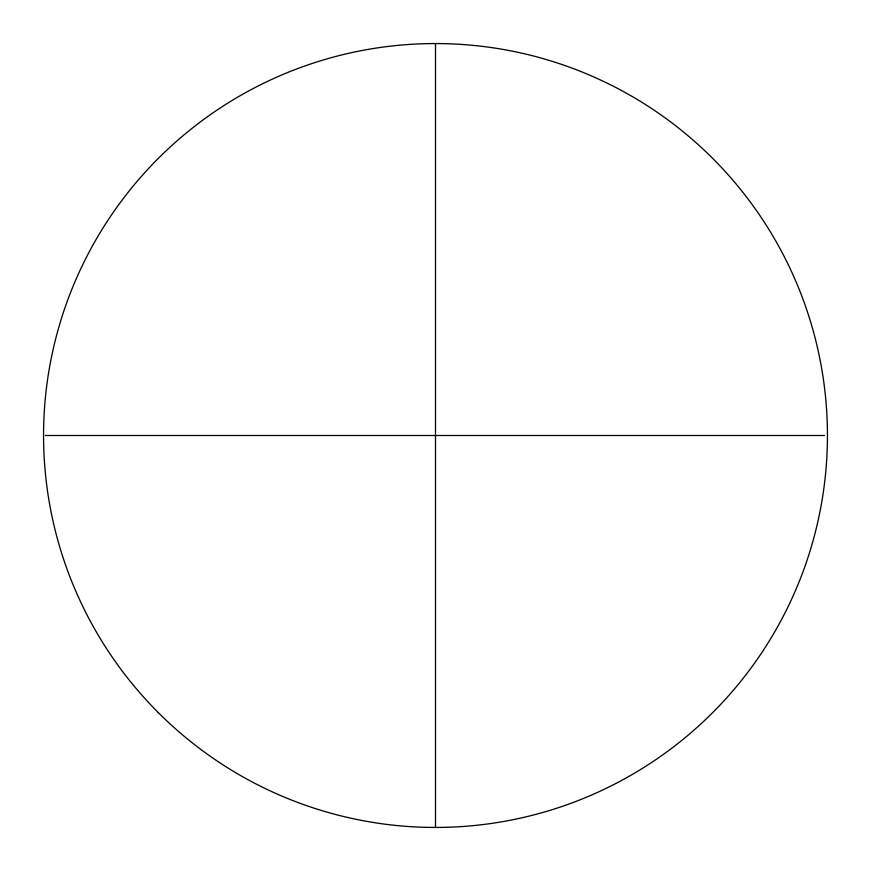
<?xml version="1.0" encoding="UTF-8"?>
<svg xmlns="http://www.w3.org/2000/svg" width="871" height="871" viewBox="0 0 871 871"><rect width="100%" height="100%" fill="white"/><g stroke="black" fill="none" stroke-linecap="round" stroke-linejoin="round"><path stroke-width="1.31" d="M45.368 435.5L824.456 435.5M435.5 43.55L435.5 827.45M158.348 712.652A391.95 391.95 0 0 0 814.091 536.939A391.95 391.95 0 0 0 334.061 56.909A391.95 391.95 0 0 0 158.348 712.652"/></g></svg>
